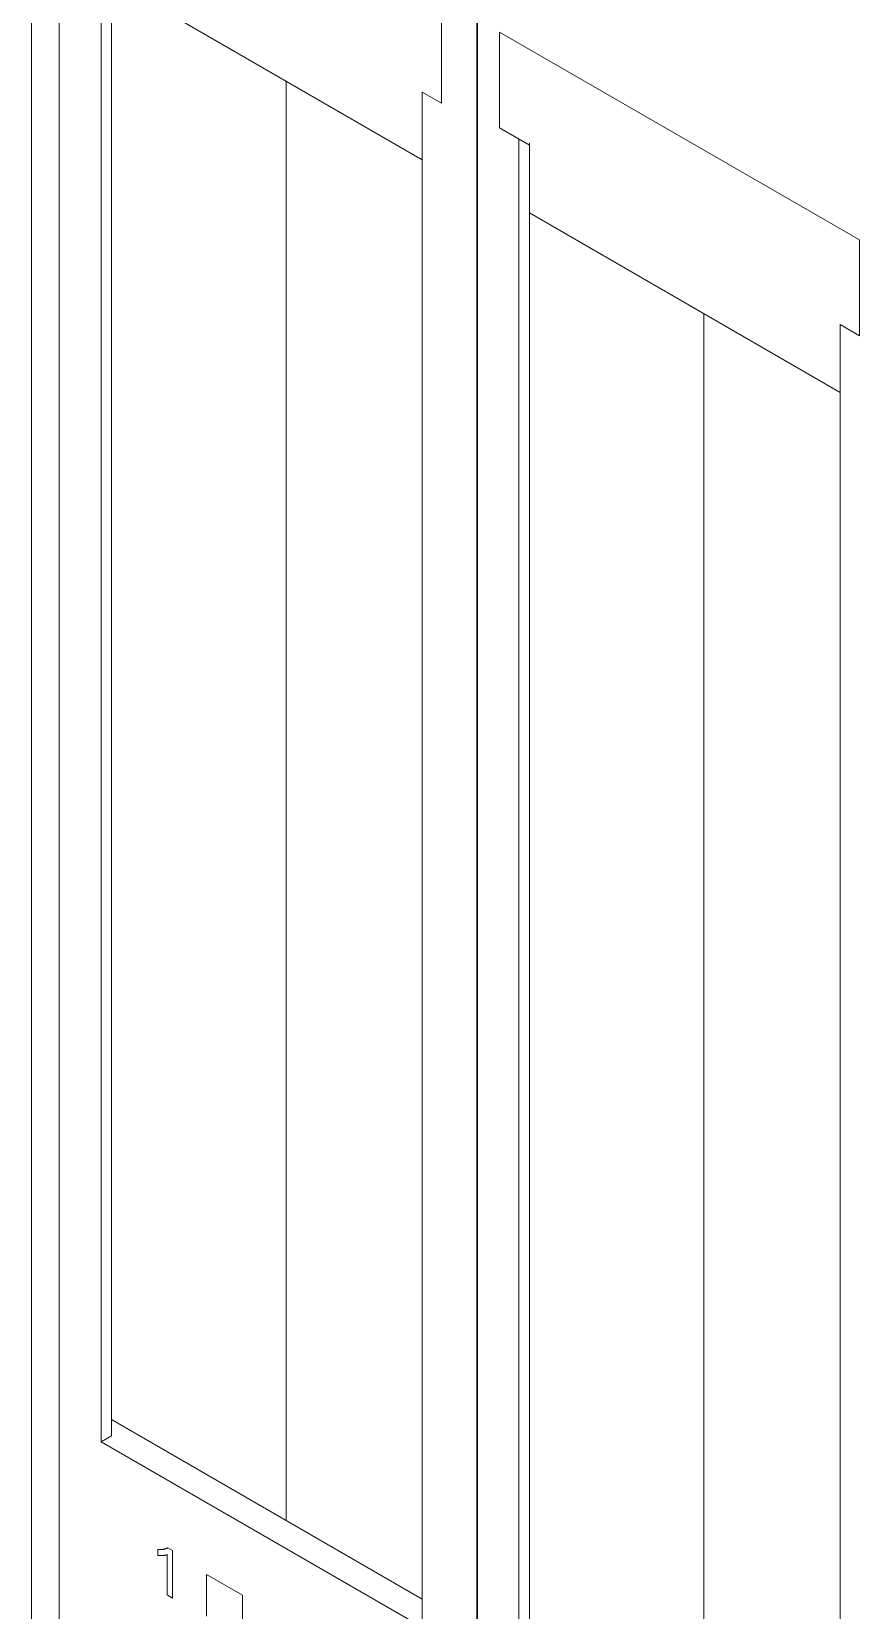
# Model space of a CAD drawing. Header units: inches. Extents: x 67578 to 72421, y -34894 to -31675.
# Drawn here: x 69240.2 to 69273.8, y -33380.5 to -33316.4 of the extents above; entities that cross this region are included whole.
import ezdxf

# ---------------------------------------------------------------- set-up
doc = ezdxf.new("R2010")
doc.units = ezdxf.units.IN
doc.header["$MEASUREMENT"] = 0

# ---------------------------------------------------------------- blocks, each defined once
blk = doc.blocks.new('ET200S')
at = {"lineweight": 0}
for p, q in [((64.727, -33.379), (64.727, 36.932)), ((65.428, 36.929), (65.428, -28.555)), ((65.434, -33.379), (65.434, 36.932)), ((76.1, 30.994), (76.1, -34.49)), ((76.122, -34.556), (76.122, 30.927)), ((66.506, 22.844), (66.506, -16.348)), ((66.772, -16.195), (66.772, 22.753)), ((74.708, 16.379), (66.772, 20.961)), ((75.203, 20.272), (75.203, 17.823)), ((76.682, 19.644), (76.682, 17.195)), ((76.682, 19.644), (85.875, 14.337)), ((71.231, 18.387), (71.231, -18.356)), ((74.708, 18.108), (74.708, -21.084)), ((74.708, 18.108), (75.203, 17.823)), ((76.682, 17.195), (77.444, 16.755)), ((77.177, 16.909), (77.177, -22.283)), ((77.444, -22.129), (77.444, 16.818)), ((85.38, 10.444), (77.444, 15.026)), ((85.875, 14.337), (85.875, 11.888)), ((81.903, 12.452), (81.903, -24.291)), ((85.38, 12.173), (85.38, -27.019)), ((85.38, 12.173), (85.875, 11.888)), ((66.772, -15.781), (74.708, -20.363)), ((66.506, -16.348), (66.772, -16.195)), ((74.708, -21.084), (66.506, -16.348)), ((67.955, -19.248), (67.955, -19.095)), ((67.965, -19.096), (67.955, -19.095)), ((67.955, -19.248), (67.968, -19.249)), ((67.974, -19.097), (67.965, -19.096)), ((67.968, -19.249), (67.982, -19.251)), ((67.983, -19.098), (67.974, -19.097)), ((67.982, -19.251), (67.995, -19.252)), ((67.993, -19.099), (67.983, -19.098)), ((68.002, -19.099), (67.993, -19.099)), ((67.995, -19.252), (68.008, -19.253)), ((68.011, -19.099), (68.002, -19.099)), ((68.008, -19.253), (68.02, -19.254)), ((68.02, -19.099), (68.011, -19.099)), ((68.029, -19.099), (68.02, -19.099)), ((68.02, -19.254), (68.03, -19.254)), ((68.038, -19.099), (68.029, -19.099)), ((68.03, -19.254), (68.039, -19.255)), ((68.047, -19.099), (68.038, -19.099)), ((68.039, -19.255), (68.049, -19.255)), ((68.056, -19.098), (68.047, -19.099)), ((68.049, -19.255), (68.058, -19.255)), ((68.065, -19.097), (68.056, -19.098)), ((68.058, -19.255), (68.067, -19.255)), ((68.073, -19.096), (68.065, -19.097)), ((68.067, -19.255), (68.077, -19.254)), ((68.082, -19.095), (68.073, -19.096)), ((68.077, -19.254), (68.085, -19.254)), ((68.09, -19.094), (68.082, -19.095)), ((68.085, -19.254), (68.093, -19.253)), ((68.099, -19.092), (68.09, -19.094)), ((68.093, -19.253), (68.1, -19.252)), ((68.107, -19.091), (68.099, -19.092)), ((68.1, -19.252), (68.108, -19.251)), ((68.115, -19.089), (68.107, -19.091)), ((68.108, -19.251), (68.116, -19.25)), ((68.124, -19.087), (68.115, -19.089)), ((68.116, -19.25), (68.124, -19.249)), ((68.132, -19.085), (68.124, -19.087)), ((68.124, -19.249), (68.13, -19.247)), ((68.13, -19.247), (68.137, -19.246)), ((68.14, -19.082), (68.132, -19.085)), ((68.137, -19.246), (68.144, -19.244)), ((68.148, -19.08), (68.14, -19.082)), ((68.144, -19.244), (68.151, -19.242)), ((68.156, -19.077), (68.148, -19.08)), ((68.151, -19.242), (68.158, -19.24)), ((68.164, -19.074), (68.156, -19.077)), ((68.158, -19.24), (68.165, -19.238)), ((68.172, -19.071), (68.164, -19.074)), ((68.165, -19.238), (68.176, -19.234)), ((68.179, -19.068), (68.172, -19.071)), ((68.176, -19.234), (68.188, -19.23)), ((68.187, -19.065), (68.179, -19.068)), ((68.195, -19.061), (68.187, -19.065)), ((68.188, -20.259), (68.188, -19.23)), ((68.202, -19.057), (68.195, -19.061)), ((68.209, -19.053), (68.202, -19.057)), ((68.209, -19.053), (68.33, -19.123)), ((68.33, -19.123), (68.33, -20.341)), ((70.112, -20.267), (69.193, -19.737)), ((69.193, -19.737), (69.193, -20.798)), ((68.33, -20.341), (68.188, -20.259)), ((70.112, -21.329), (70.112, -20.267))]:
    blk.add_line(p, q, dxfattribs=at)

msp = doc.modelspace()

# ---------------------------------------------------------------- block references
at = {"xscale": 1.59100124616462, "yscale": 1.59100124616462, "zscale": 1.59100124616462}
msp.add_blockref('ET200S', (69137.204, -33347.624), dxfattribs=at)

doc.saveas('drawing.dxf')
